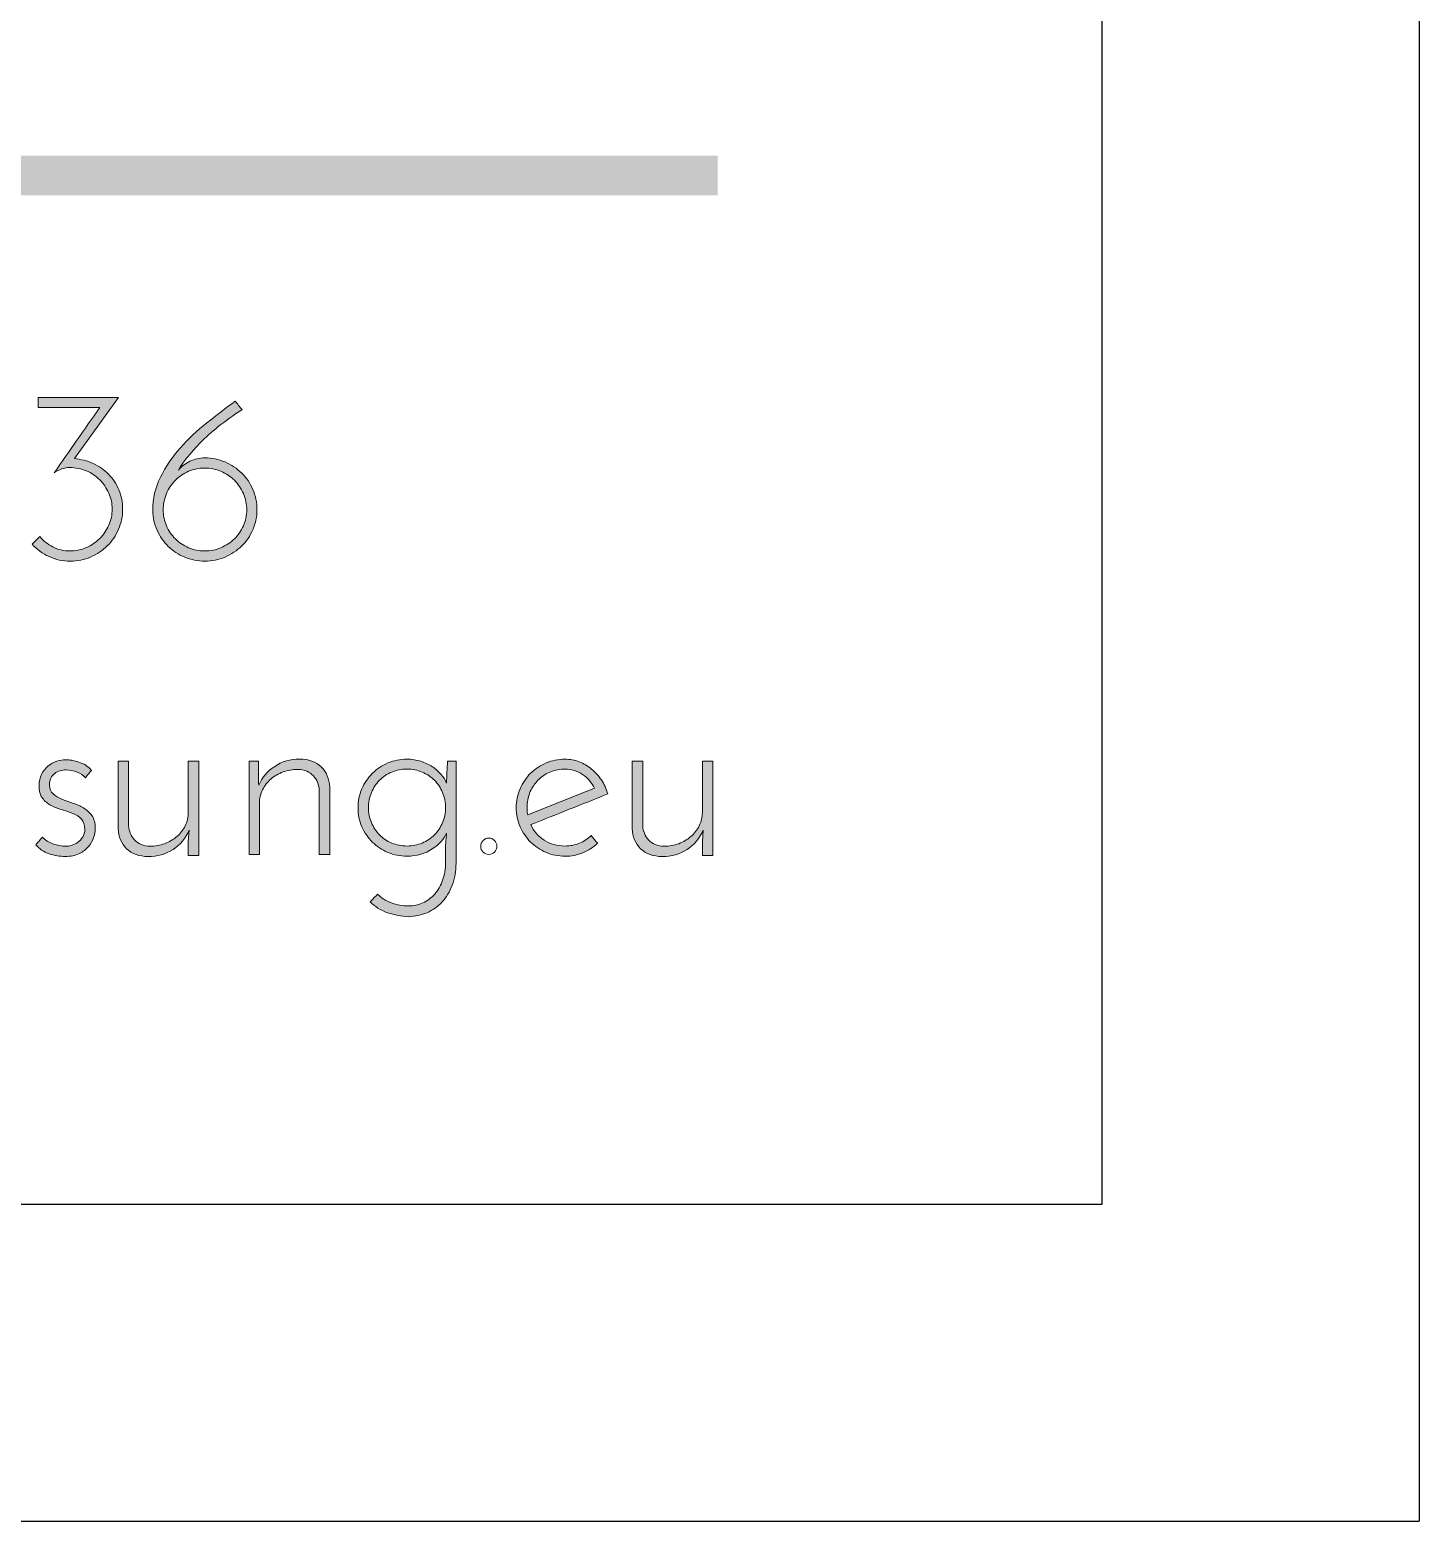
# Model space of a CAD drawing. Header units: centimetres. Extents: x -147 to 196535, y -264 to 83836.
# Drawn here: x 194343 to 196535, y -264 to 2089 of the extents above; entities that cross this region are included whole.
import ezdxf

# ---------------------------------------------------------------- set-up
doc = ezdxf.new("R2010")
doc.units = ezdxf.units.CM
doc.header["$LTSCALE"] = 20
doc.layers.add('VBW.LAYOUT', color=3, linetype='Continuous')

# ---------------------------------------------------------------- blocks, each defined once
blk = doc.blocks.new('logo')
at = {"true_color": 0xb3c3ce}
h = blk.add_hatch(color=9, dxfattribs=at)
h.dxf.hatch_style = 2
h.paths.add_polyline_path([(-606.8, 1591.7), (-5179.8, 1591.7), (-5179.8, 1654.4), (-606.8, 1654.4)])
at = {"true_color": 0x1c1c1b}
h = blk.add_hatch(color=250, dxfattribs=at)
h.dxf.hatch_style = 2
edge = h.paths.add_edge_path()
edge.add_spline(control_points=[(-1653.9, 1154), (-1641.9, 1171.3), (-1629.9, 1188.4), (-1618, 1205.4), (-1606.1, 1222.5), (-1594.1, 1239.6), (-1582, 1256.9), (-1582, 1256.9), (-1679.4, 1256.9), (-1679.4, 1256.9), (-1679.4, 1256.9), (-1679.4, 1273), (-1679.4, 1273), (-1679.4, 1273), (-1552.6, 1273), (-1552.6, 1273), (-1552.6, 1273), (-1622.1, 1176.4), (-1622.1, 1176.4), (-1611.6, 1175.6), (-1601.8, 1173.1), (-1592.5, 1168.7), (-1583.2, 1164.4), (-1575.1, 1158.7), (-1568.1, 1151.7), (-1561.2, 1144.6), (-1555.7, 1136.4), (-1551.8, 1127.1), (-1547.9, 1117.8), (-1545.9, 1107.7), (-1545.9, 1096.7), (-1545.9, 1085.4), (-1548.1, 1074.8), (-1552.4, 1064.9), (-1556.7, 1054.9), (-1562.6, 1046.2), (-1570.1, 1038.8), (-1577.5, 1031.3), (-1586.3, 1025.4), (-1596.4, 1021.1), (-1606.5, 1016.8), (-1617.1, 1014.6), (-1628.4, 1014.6), (-1640.4, 1014.6), (-1651.6, 1017.1), (-1662, 1021.9), (-1672.3, 1026.7), (-1681.2, 1033.2), (-1688.8, 1041.3), (-1688.8, 1041.3), (-1676.7, 1053.5), (-1676.7, 1053.5), (-1670.9, 1046.7), (-1664, 1041.2), (-1655.9, 1037), (-1647.8, 1032.8), (-1638.9, 1030.7), (-1629.2, 1030.7), (-1620, 1030.7), (-1611.4, 1032.5), (-1603.3, 1036), (-1595.1, 1039.6), (-1588.1, 1044.3), (-1582, 1050.4), (-1576, 1056.4), (-1571.3, 1063.4), (-1567.7, 1071.4), (-1564.2, 1079.4), (-1562.4, 1087.8), (-1562.4, 1096.7), (-1562.4, 1105.6), (-1564.2, 1114), (-1567.7, 1122), (-1571.3, 1130), (-1576, 1137), (-1582, 1143), (-1588.1, 1149), (-1595.1, 1153.8), (-1603.3, 1157.2), (-1611.4, 1160.6), (-1620, 1162.3), (-1629.2, 1162.3), (-1633.6, 1162.3), (-1637.9, 1161.5), (-1642.1, 1160.1), (-1646.3, 1158.7), (-1650.2, 1156.6), (-1653.9, 1154)], knot_values=[0, 0, 0, 0, 1, 1, 1, 2, 2, 2, 3, 3, 3, 4, 4, 4, 5, 5, 5, 6, 6, 6, 7, 7, 7, 8, 8, 8, 9, 9, 9, 10, 10, 10, 11, 11, 11, 12, 12, 12, 13, 13, 13, 14, 14, 14, 15, 15, 15, 16, 16, 16, 17, 17, 17, 18, 18, 18, 19, 19, 19, 20, 20, 20, 21, 21, 21, 22, 22, 22, 23, 23, 23, 24, 24, 24, 25, 25, 25, 26, 26, 26, 27, 27, 27, 28, 28, 28, 29, 29, 29, 29], degree=3, periodic=0)
h = blk.add_hatch(color=250, dxfattribs=at)
h.dxf.hatch_style = 2
edge = h.paths.add_edge_path()
edge.add_spline(control_points=[(-1498.4, 1094.3), (-1498.4, 1113.2), (-1494.4, 1130.8), (-1486.2, 1147.1), (-1478.1, 1163.5), (-1467.8, 1178.8), (-1455.2, 1193.1), (-1442.6, 1207.4), (-1428.7, 1220.6), (-1413.2, 1232.7), (-1397.8, 1244.9), (-1382.7, 1256.4), (-1368.1, 1267.1), (-1366.5, 1265), (-1364.8, 1262.8), (-1362.9, 1260.4), (-1361.1, 1258.1), (-1359.3, 1255.8), (-1357.5, 1253.7), (-1385.5, 1235.4), (-1407.4, 1217.9), (-1423.4, 1201.3), (-1439.4, 1184.7), (-1450.9, 1170.4), (-1458, 1158.3), (-1453, 1164.1), (-1446.9, 1168.7), (-1439.7, 1172.3), (-1432.5, 1175.8), (-1424.7, 1177.6), (-1416.3, 1177.6), (-1405.1, 1177.6), (-1394.4, 1175.4), (-1384.3, 1171.1), (-1374.3, 1166.8), (-1365.5, 1160.9), (-1358, 1153.6), (-1350.6, 1146.3), (-1344.7, 1137.7), (-1340.4, 1127.7), (-1336.1, 1117.8), (-1333.9, 1107.2), (-1333.9, 1095.9), (-1333.9, 1084.7), (-1336.1, 1074.1), (-1340.4, 1064.3), (-1344.7, 1054.5), (-1350.6, 1045.9), (-1358, 1038.6), (-1365.5, 1031.2), (-1374.3, 1025.4), (-1384.3, 1021.1), (-1394.4, 1016.8), (-1405.1, 1014.6), (-1416.3, 1014.6), (-1427.3, 1014.6), (-1437.8, 1016.7), (-1447.8, 1020.9), (-1457.7, 1025.1), (-1466.4, 1030.8), (-1473.9, 1038), (-1481.3, 1045.2), (-1487.2, 1053.6), (-1491.5, 1063.3), (-1495.9, 1073), (-1498.1, 1083.4), (-1498.4, 1094.3)], knot_values=[0, 0, 0, 0, 1, 1, 1, 2, 2, 2, 3, 3, 3, 4, 4, 4, 5, 5, 5, 6, 6, 6, 7, 7, 7, 8, 8, 8, 9, 9, 9, 10, 10, 10, 11, 11, 11, 12, 12, 12, 13, 13, 13, 14, 14, 14, 15, 15, 15, 16, 16, 16, 17, 17, 17, 18, 18, 18, 19, 19, 19, 20, 20, 20, 21, 21, 21, 22, 22, 22, 22], degree=3, periodic=0)
edge = h.paths.add_edge_path()
edge.add_spline(control_points=[(-1481.9, 1095.9), (-1481.9, 1086.7), (-1480.2, 1078.2), (-1476.8, 1070.4), (-1473.4, 1062.5), (-1468.7, 1055.7), (-1462.7, 1049.8), (-1456.7, 1043.9), (-1449.7, 1039.2), (-1441.9, 1035.8), (-1434, 1032.4), (-1425.5, 1030.7), (-1416.3, 1030.7), (-1407.4, 1030.7), (-1398.9, 1032.4), (-1390.8, 1035.8), (-1382.7, 1039.2), (-1375.7, 1043.9), (-1369.6, 1049.8), (-1363.6, 1055.7), (-1358.8, 1062.5), (-1355.3, 1070.4), (-1351.8, 1078.2), (-1350, 1086.7), (-1350, 1095.9), (-1350, 1104.8), (-1351.8, 1113.3), (-1355.3, 1121.2), (-1358.8, 1129.2), (-1363.6, 1136.2), (-1369.6, 1142.2), (-1375.7, 1148.3), (-1382.7, 1153), (-1390.8, 1156.4), (-1398.9, 1159.8), (-1407.4, 1161.5), (-1416.3, 1161.5), (-1425.5, 1161.5), (-1434, 1159.8), (-1441.9, 1156.4), (-1449.7, 1153), (-1456.7, 1148.3), (-1462.7, 1142.2), (-1468.7, 1136.2), (-1473.4, 1129.2), (-1476.8, 1121.2), (-1480.2, 1113.3), (-1481.9, 1104.8), (-1481.9, 1095.9)], knot_values=[0, 0, 0, 0, 1, 1, 1, 2, 2, 2, 3, 3, 3, 4, 4, 4, 5, 5, 5, 6, 6, 6, 7, 7, 7, 8, 8, 8, 9, 9, 9, 10, 10, 10, 11, 11, 11, 12, 12, 12, 13, 13, 13, 14, 14, 14, 15, 15, 15, 16, 16, 16, 16], degree=3, periodic=0)
h = blk.add_hatch(color=250, dxfattribs=at)
h.dxf.hatch_style = 2
edge = h.paths.add_edge_path()
edge.add_spline(control_points=[(-1595, 684.6), (-1596.6, 682.5), (-1598.2, 680.5), (-1599.9, 678.7), (-1601.6, 676.8), (-1603.1, 674.9), (-1604.4, 672.8), (-1607.6, 676.4), (-1612, 679.5), (-1617.8, 681.8), (-1623.5, 684.2), (-1629.3, 685.3), (-1635, 685.3), (-1638.2, 685.3), (-1641.3, 684.9), (-1644.5, 684), (-1647.6, 683.1), (-1650.5, 681.6), (-1653.1, 679.7), (-1655.7, 677.7), (-1657.8, 675.2), (-1659.2, 672.2), (-1660.6, 669.2), (-1661.4, 665.5), (-1661.4, 661), (-1661.1, 655.3), (-1659.1, 650.7), (-1655.5, 647.5), (-1651.8, 644.2), (-1647.4, 641.4), (-1642.1, 639.2), (-1636.9, 637), (-1631.1, 634.9), (-1624.8, 633), (-1618.6, 631), (-1612.8, 628.4), (-1607.6, 625.3), (-1602.3, 622.1), (-1597.9, 618.1), (-1594.4, 613.1), (-1590.9, 608.1), (-1589.1, 601.4), (-1589.1, 593.1), (-1589.1, 588.6), (-1589.9, 583.9), (-1591.7, 578.8), (-1593.4, 573.6), (-1596, 568.9), (-1599.7, 564.4), (-1603.4, 560), (-1608.2, 556.2), (-1614.2, 553.2), (-1620.3, 550.2), (-1627.7, 548.7), (-1636.6, 548.7), (-1644.7, 548.7), (-1653.2, 550.2), (-1661.9, 553), (-1670.7, 555.9), (-1677.7, 560.6), (-1682.9, 567.2), (-1681.1, 569.3), (-1679.4, 571.2), (-1677.8, 573.1), (-1676.3, 574.9), (-1674.5, 576.9), (-1672.4, 579), (-1668.1, 574.5), (-1662.7, 571), (-1655.8, 568.6), (-1649, 566.1), (-1642.2, 564.8), (-1635.4, 564.8), (-1633.1, 564.8), (-1630.2, 565.3), (-1626.8, 566.2), (-1623.4, 567.1), (-1620.1, 568.7), (-1617, 570.9), (-1613.8, 573.1), (-1611.2, 575.9), (-1608.9, 579.3), (-1606.7, 582.7), (-1605.6, 586.9), (-1605.6, 591.9), (-1605.6, 598.7), (-1607.3, 603.9), (-1610.7, 607.6), (-1614.1, 611.3), (-1618.5, 614.2), (-1623.8, 616.4), (-1629.2, 618.7), (-1635, 620.6), (-1641.3, 622.3), (-1647.6, 624), (-1653.4, 626.3), (-1658.8, 629.2), (-1664.2, 632.1), (-1668.7, 635.9), (-1672.4, 640.6), (-1676, 645.3), (-1677.8, 652), (-1677.8, 660.6), (-1677.8, 667.4), (-1676.5, 673.4), (-1673.9, 678.5), (-1671.3, 683.6), (-1667.9, 687.8), (-1663.7, 691.3), (-1659.5, 694.6), (-1654.9, 697.2), (-1650, 698.9), (-1645, 700.6), (-1640.1, 701.4), (-1635.4, 701.4), (-1629.9, 701.4), (-1623.2, 700.2), (-1615.2, 697.7), (-1607.2, 695.2), (-1600.5, 690.9), (-1595, 684.6)], knot_values=[0, 0, 0, 0, 1, 1, 1, 2, 2, 2, 3, 3, 3, 4, 4, 4, 5, 5, 5, 6, 6, 6, 7, 7, 7, 8, 8, 8, 9, 9, 9, 10, 10, 10, 11, 11, 11, 12, 12, 12, 13, 13, 13, 14, 14, 14, 15, 15, 15, 16, 16, 16, 17, 17, 17, 18, 18, 18, 19, 19, 19, 20, 20, 20, 21, 21, 21, 22, 22, 22, 23, 23, 23, 24, 24, 24, 25, 25, 25, 26, 26, 26, 27, 27, 27, 28, 28, 28, 29, 29, 29, 30, 30, 30, 31, 31, 31, 32, 32, 32, 33, 33, 33, 34, 34, 34, 35, 35, 35, 36, 36, 36, 37, 37, 37, 38, 38, 38, 39, 39, 39, 40, 40, 40, 40], degree=3, periodic=0)
h = blk.add_hatch(color=250, dxfattribs=at)
h.dxf.hatch_style = 2
edge = h.paths.add_edge_path()
edge.add_spline(control_points=[(-1425.7, 550.3), (-1425.7, 550.3), (-1442.3, 550.3), (-1442.3, 550.3), (-1442.3, 550.3), (-1442.3, 572.3), (-1442.3, 572.3), (-1442.3, 572.3), (-1441.1, 590), (-1441.1, 590), (-1446.3, 577.4), (-1454.8, 567.4), (-1466.4, 559.9), (-1478, 552.4), (-1491.1, 548.7), (-1505.5, 548.7), (-1519.9, 548.7), (-1531.2, 552.8), (-1539.6, 560.9), (-1548, 569), (-1552.5, 579.6), (-1553, 592.7), (-1553, 592.7), (-1553, 699.1), (-1553, 699.1), (-1553, 699.1), (-1536.5, 699.1), (-1536.5, 699.1), (-1536.5, 699.1), (-1536.5, 597), (-1536.5, 597), (-1535.9, 588.6), (-1532.9, 581.3), (-1527.3, 575), (-1521.6, 568.7), (-1513.3, 565.3), (-1502.3, 564.8), (-1494.5, 564.8), (-1486.9, 566.2), (-1479.6, 568.9), (-1472.2, 571.7), (-1465.8, 575.4), (-1460.3, 580.1), (-1454.8, 584.8), (-1450.4, 590.5), (-1447.2, 597), (-1443.9, 603.5), (-1442.3, 610.8), (-1442.3, 618.6), (-1442.3, 618.6), (-1442.3, 699.1), (-1442.3, 699.1), (-1442.3, 699.1), (-1425.7, 699.1), (-1425.7, 699.1), (-1425.7, 699.1), (-1425.7, 550.3), (-1425.7, 550.3)], knot_values=[0, 0, 0, 0, 1, 1, 1, 2, 2, 2, 3, 3, 3, 4, 4, 4, 5, 5, 5, 6, 6, 6, 7, 7, 7, 8, 8, 8, 9, 9, 9, 10, 10, 10, 11, 11, 11, 12, 12, 12, 13, 13, 13, 14, 14, 14, 15, 15, 15, 16, 16, 16, 17, 17, 17, 18, 18, 18, 19, 19, 19, 19], degree=3, periodic=0)
h = blk.add_hatch(color=250, dxfattribs=at)
h.dxf.hatch_style = 2
edge = h.paths.add_edge_path()
edge.add_spline(control_points=[(-1346.4, 699.1), (-1346.4, 699.1), (-1331.5, 699.1), (-1331.5, 699.1), (-1331.5, 699.1), (-1331.5, 685.3), (-1331.5, 685.3), (-1331.5, 680.9), (-1331.5, 676.8), (-1331.5, 673.2), (-1331.5, 669.5), (-1331.4, 665.5), (-1331.1, 661), (-1325.9, 673.3), (-1317.5, 683.2), (-1306, 690.9), (-1294.5, 698.4), (-1281.4, 702.2), (-1266.7, 702.2), (-1252.4, 702.2), (-1241, 698.2), (-1232.6, 690.1), (-1224.2, 682), (-1219.8, 671.4), (-1219.2, 658.3), (-1219.2, 658.3), (-1219.2, 551.9), (-1219.2, 551.9), (-1219.2, 551.9), (-1235.7, 551.9), (-1235.7, 551.9), (-1235.7, 551.9), (-1235.7, 654), (-1235.7, 654), (-1236.3, 662.3), (-1239.3, 669.7), (-1244.9, 675.9), (-1250.6, 682.2), (-1258.9, 685.6), (-1269.9, 686.1), (-1277.7, 686.1), (-1285.3, 684.8), (-1292.6, 682), (-1300, 679.3), (-1306.4, 675.5), (-1311.9, 670.8), (-1317.4, 666.1), (-1321.8, 660.5), (-1325, 654), (-1328.3, 647.4), (-1330, 640.2), (-1330, 632.3), (-1330, 632.3), (-1330, 551.9), (-1330, 551.9), (-1330, 551.9), (-1346.4, 551.9), (-1346.4, 551.9), (-1346.4, 551.9), (-1346.4, 699.1), (-1346.4, 699.1)], knot_values=[0, 0, 0, 0, 1, 1, 1, 2, 2, 2, 3, 3, 3, 4, 4, 4, 5, 5, 5, 6, 6, 6, 7, 7, 7, 8, 8, 8, 9, 9, 9, 10, 10, 10, 11, 11, 11, 12, 12, 12, 13, 13, 13, 14, 14, 14, 15, 15, 15, 16, 16, 16, 17, 17, 17, 18, 18, 18, 19, 19, 19, 20, 20, 20, 20], degree=3, periodic=0)
h = blk.add_hatch(color=250, dxfattribs=at)
h.dxf.hatch_style = 2
edge = h.paths.add_edge_path()
edge.add_spline(control_points=[(-1033.1, 699.1), (-1033.1, 699.1), (-1019.8, 699.1), (-1019.8, 699.1), (-1019.8, 699.1), (-1019.8, 545.2), (-1019.8, 545.2), (-1019.8, 545.2), (-1019.8, 538.1), (-1019.8, 538.1), (-1019.8, 525.3), (-1021.8, 513.7), (-1025.7, 503.4), (-1029.6, 493), (-1035, 484.2), (-1041.8, 476.9), (-1048.6, 469.5), (-1056.5, 463.9), (-1065.5, 460), (-1074.6, 456.1), (-1084.3, 454), (-1094.8, 453.7), (-1105.8, 454), (-1116.8, 456.1), (-1128, 460), (-1139.1, 463.9), (-1148.2, 469.7), (-1155.2, 477.3), (-1153.2, 479.4), (-1151.2, 481.4), (-1149.4, 483.3), (-1147.5, 485.3), (-1145.6, 487.3), (-1143.5, 489.4), (-1137.7, 483.2), (-1130.4, 478.4), (-1121.5, 475.3), (-1112.6, 472.2), (-1103.8, 470.6), (-1095.2, 470.6), (-1087.1, 470.6), (-1079.4, 472.2), (-1072.2, 475.5), (-1065, 478.8), (-1058.8, 483.4), (-1053.5, 489.4), (-1048.3, 495.4), (-1044.1, 502.7), (-1041, 511.2), (-1037.8, 519.7), (-1036.3, 529.1), (-1036.3, 539.3), (-1036.3, 539.3), (-1036.3, 567.6), (-1036.3, 567.6), (-1036, 570.4), (-1035.8, 573.5), (-1035.5, 576.6), (-1035.2, 579.7), (-1035, 582.7), (-1034.7, 585.6), (-1038.6, 576.2), (-1046.2, 567.8), (-1057.3, 560.5), (-1068.4, 553.2), (-1081.7, 549.4), (-1097.2, 549.1), (-1107.9, 549.1), (-1117.9, 551.2), (-1127.4, 555.2), (-1136.8, 559.3), (-1145, 564.7), (-1151.9, 571.5), (-1158.8, 578.3), (-1164.4, 586.4), (-1168.4, 595.6), (-1172.5, 604.9), (-1174.5, 614.9), (-1174.5, 625.7), (-1174.5, 636.2), (-1172.5, 646), (-1168.4, 655.3), (-1164.4, 664.6), (-1158.8, 672.7), (-1151.9, 679.7), (-1145, 686.6), (-1136.8, 692.1), (-1127.4, 696.2), (-1117.9, 700.2), (-1107.9, 702.2), (-1097.2, 702.2), (-1089.6, 702.2), (-1082.3, 701.1), (-1075.5, 698.9), (-1068.7, 696.7), (-1062.6, 693.8), (-1057.1, 690.3), (-1051.6, 686.7), (-1047, 682.7), (-1043.2, 678.1), (-1039.4, 673.5), (-1036.5, 669), (-1034.7, 664.6), (-1034.7, 670.3), (-1034.5, 676.1), (-1034.1, 681.8), (-1033.7, 687.6), (-1033.4, 693.3), (-1033.1, 699.1)], knot_values=[0, 0, 0, 0, 1, 1, 1, 2, 2, 2, 3, 3, 3, 4, 4, 4, 5, 5, 5, 6, 6, 6, 7, 7, 7, 8, 8, 8, 9, 9, 9, 10, 10, 10, 11, 11, 11, 12, 12, 12, 13, 13, 13, 14, 14, 14, 15, 15, 15, 16, 16, 16, 17, 17, 17, 18, 18, 18, 19, 19, 19, 20, 20, 20, 21, 21, 21, 22, 22, 22, 23, 23, 23, 24, 24, 24, 25, 25, 25, 26, 26, 26, 27, 27, 27, 28, 28, 28, 29, 29, 29, 30, 30, 30, 31, 31, 31, 32, 32, 32, 33, 33, 33, 34, 34, 34, 35, 35, 35, 36, 36, 36, 36], degree=3, periodic=0)
edge = h.paths.add_edge_path()
edge.add_spline(control_points=[(-1158, 625.7), (-1158, 617.3), (-1156.4, 609.4), (-1153.3, 602.1), (-1150.2, 594.8), (-1145.9, 588.4), (-1140.5, 582.9), (-1135.2, 577.4), (-1128.8, 573.1), (-1121.3, 569.9), (-1113.8, 566.8), (-1105.8, 565.2), (-1097.2, 565.2), (-1088.5, 565.2), (-1080.5, 566.8), (-1073.2, 569.9), (-1065.9, 573.1), (-1059.5, 577.4), (-1053.9, 582.9), (-1048.5, 588.4), (-1044.1, 594.8), (-1041, 602.1), (-1037.8, 609.4), (-1036.3, 617.3), (-1036.3, 625.7), (-1036.3, 634.1), (-1037.8, 642), (-1041, 649.4), (-1044.1, 656.9), (-1048.5, 663.4), (-1053.9, 668.9), (-1059.5, 674.3), (-1065.9, 678.7), (-1073.2, 681.8), (-1080.5, 685), (-1088.5, 686.5), (-1097.2, 686.5), (-1105.8, 686.5), (-1113.8, 685), (-1121.3, 681.8), (-1128.8, 678.7), (-1135.2, 674.3), (-1140.5, 668.9), (-1145.9, 663.4), (-1150.2, 656.9), (-1153.3, 649.4), (-1156.4, 642), (-1158, 634.1), (-1158, 625.7)], knot_values=[0, 0, 0, 0, 1, 1, 1, 2, 2, 2, 3, 3, 3, 4, 4, 4, 5, 5, 5, 6, 6, 6, 7, 7, 7, 8, 8, 8, 9, 9, 9, 10, 10, 10, 11, 11, 11, 12, 12, 12, 13, 13, 13, 14, 14, 14, 15, 15, 15, 16, 16, 16, 16], degree=3, periodic=0)
h = blk.add_hatch(color=250, dxfattribs=at)
h.dxf.hatch_style = 2
edge = h.paths.add_edge_path()
edge.add_spline(control_points=[(-780.3, 647.3), (-800.7, 639.1), (-821, 631.1), (-841.1, 623.1), (-861.3, 615.1), (-881.6, 607.1), (-902, 599), (-897.6, 589), (-890.5, 580.9), (-880.8, 574.6), (-871.1, 568.3), (-860.1, 565.2), (-847.8, 565.2), (-839.7, 565.2), (-832.1, 566.6), (-825.1, 569.5), (-818, 572.4), (-811.8, 576.5), (-806.6, 581.7), (-804.8, 579.6), (-803.1, 577.6), (-801.5, 575.6), (-799.9, 573.6), (-798.2, 571.6), (-796.4, 569.5), (-803.2, 563.3), (-810.9, 558.3), (-819.5, 554.6), (-828.2, 550.9), (-837.6, 549.1), (-847.8, 549.1), (-858.5, 549.1), (-868.6, 551.2), (-877.8, 555.2), (-887.1, 559.3), (-895.2, 564.7), (-902.2, 571.5), (-909.1, 578.3), (-914.6, 586.4), (-918.7, 595.6), (-922.7, 604.9), (-924.8, 614.9), (-924.8, 625.7), (-924.8, 636.2), (-922.7, 646.1), (-918.7, 655.5), (-914.6, 665), (-909.1, 673), (-902.2, 679.9), (-895.2, 686.7), (-887.1, 692.1), (-877.8, 696.2), (-868.6, 700.2), (-858.5, 702.2), (-847.8, 702.2), (-840, 702.2), (-832.5, 700.9), (-825.4, 698.1), (-818.4, 695.4), (-811.9, 691.6), (-806, 686.7), (-800.1, 681.9), (-794.9, 676.1), (-790.5, 669.5), (-786, 662.8), (-782.6, 655.4), (-780.3, 647.3)], knot_values=[0, 0, 0, 0, 1, 1, 1, 2, 2, 2, 3, 3, 3, 4, 4, 4, 5, 5, 5, 6, 6, 6, 7, 7, 7, 8, 8, 8, 9, 9, 9, 10, 10, 10, 11, 11, 11, 12, 12, 12, 13, 13, 13, 14, 14, 14, 15, 15, 15, 16, 16, 16, 17, 17, 17, 18, 18, 18, 19, 19, 19, 20, 20, 20, 21, 21, 21, 22, 22, 22, 22], degree=3, periodic=0)
edge = h.paths.add_edge_path()
edge.add_spline(control_points=[(-847.8, 686.5), (-855.7, 686.5), (-863.1, 685.2), (-870.2, 682.4), (-877.3, 679.7), (-883.4, 675.8), (-888.7, 670.8), (-893.9, 665.8), (-898.1, 660.1), (-901.4, 653.6), (-904.7, 647), (-906.7, 639.9), (-907.5, 632.3), (-907.8, 629.2), (-907.8, 626.1), (-907.7, 623.1), (-907.6, 620.1), (-907.2, 617.2), (-906.7, 614.3), (-889.2, 621.3), (-871.6, 628.4), (-854.1, 635.3), (-836.6, 642.2), (-818.9, 649.2), (-801.1, 656.3), (-805.5, 665.2), (-812, 672.5), (-820.3, 678.1), (-828.7, 683.7), (-837.9, 686.5), (-847.8, 686.5)], knot_values=[0, 0, 0, 0, 1, 1, 1, 2, 2, 2, 3, 3, 3, 4, 4, 4, 5, 5, 5, 6, 6, 6, 7, 7, 7, 8, 8, 8, 9, 9, 9, 10, 10, 10, 10], degree=3, periodic=0)
h = blk.add_hatch(color=250, dxfattribs=at)
h.dxf.hatch_style = 2
edge = h.paths.add_edge_path()
edge.add_spline(control_points=[(-614.6, 550.3), (-614.6, 550.3), (-631.1, 550.3), (-631.1, 550.3), (-631.1, 550.3), (-631.1, 572.3), (-631.1, 572.3), (-631.1, 572.3), (-629.9, 590), (-629.9, 590), (-635.1, 577.4), (-643.6, 567.4), (-655.3, 559.9), (-666.9, 552.4), (-679.9, 548.7), (-694.3, 548.7), (-708.7, 548.7), (-720.1, 552.8), (-728.5, 560.9), (-736.8, 569), (-741.3, 579.6), (-741.8, 592.7), (-741.8, 592.7), (-741.8, 699.1), (-741.8, 699.1), (-741.8, 699.1), (-725.3, 699.1), (-725.3, 699.1), (-725.3, 699.1), (-725.3, 597), (-725.3, 597), (-724.8, 588.6), (-721.7, 581.3), (-716.1, 575), (-710.5, 568.7), (-702.2, 565.3), (-691.2, 564.8), (-683.3, 564.8), (-675.7, 566.2), (-668.4, 568.9), (-661.1, 571.7), (-654.7, 575.4), (-649.2, 580.1), (-643.7, 584.8), (-639.3, 590.5), (-636, 597), (-632.7, 603.5), (-631.1, 610.8), (-631.1, 618.6), (-631.1, 618.6), (-631.1, 699.1), (-631.1, 699.1), (-631.1, 699.1), (-614.6, 699.1), (-614.6, 699.1), (-614.6, 699.1), (-614.6, 550.3), (-614.6, 550.3)], knot_values=[0, 0, 0, 0, 1, 1, 1, 2, 2, 2, 3, 3, 3, 4, 4, 4, 5, 5, 5, 6, 6, 6, 7, 7, 7, 8, 8, 8, 9, 9, 9, 10, 10, 10, 11, 11, 11, 12, 12, 12, 13, 13, 13, 14, 14, 14, 15, 15, 15, 16, 16, 16, 17, 17, 17, 18, 18, 18, 19, 19, 19, 19], degree=3, periodic=0)
at = {"lineweight": 0}
for points, knots in [([(-1653.9, 1154), (-1641.9, 1171.3), (-1629.9, 1188.4), (-1618, 1205.4), (-1606.1, 1222.5), (-1594.1, 1239.6), (-1582, 1256.9), (-1582, 1256.9), (-1679.4, 1256.9), (-1679.4, 1256.9), (-1679.4, 1256.9), (-1679.4, 1273), (-1679.4, 1273), (-1679.4, 1273), (-1552.6, 1273), (-1552.6, 1273), (-1552.6, 1273), (-1622.1, 1176.4), (-1622.1, 1176.4), (-1611.6, 1175.6), (-1601.8, 1173.1), (-1592.5, 1168.7), (-1583.2, 1164.4), (-1575.1, 1158.7), (-1568.1, 1151.7), (-1561.2, 1144.6), (-1555.7, 1136.4), (-1551.8, 1127.1), (-1547.9, 1117.8), (-1545.9, 1107.7), (-1545.9, 1096.7), (-1545.9, 1085.4), (-1548.1, 1074.8), (-1552.4, 1064.9), (-1556.7, 1054.9), (-1562.6, 1046.2), (-1570.1, 1038.8), (-1577.5, 1031.3), (-1586.3, 1025.4), (-1596.4, 1021.1), (-1606.5, 1016.8), (-1617.1, 1014.6), (-1628.4, 1014.6), (-1640.4, 1014.6), (-1651.6, 1017.1), (-1662, 1021.9), (-1672.3, 1026.7), (-1681.2, 1033.2), (-1688.8, 1041.3), (-1688.8, 1041.3), (-1676.7, 1053.5), (-1676.7, 1053.5), (-1670.9, 1046.7), (-1664, 1041.2), (-1655.9, 1037), (-1647.8, 1032.8), (-1638.9, 1030.7), (-1629.2, 1030.7), (-1620, 1030.7), (-1611.4, 1032.5), (-1603.3, 1036), (-1595.1, 1039.6), (-1588.1, 1044.3), (-1582, 1050.4), (-1576, 1056.4), (-1571.3, 1063.4), (-1567.7, 1071.4), (-1564.2, 1079.4), (-1562.4, 1087.8), (-1562.4, 1096.7), (-1562.4, 1105.6), (-1564.2, 1114), (-1567.7, 1122), (-1571.3, 1130), (-1576, 1137), (-1582, 1143), (-1588.1, 1149), (-1595.1, 1153.8), (-1603.3, 1157.2), (-1611.4, 1160.6), (-1620, 1162.3), (-1629.2, 1162.3), (-1633.6, 1162.3), (-1637.9, 1161.5), (-1642.1, 1160.1), (-1646.3, 1158.7), (-1650.2, 1156.6), (-1653.9, 1154)], [0, 0, 0, 0, 1, 1, 1, 2, 2, 2, 3, 3, 3, 4, 4, 4, 5, 5, 5, 6, 6, 6, 7, 7, 7, 8, 8, 8, 9, 9, 9, 10, 10, 10, 11, 11, 11, 12, 12, 12, 13, 13, 13, 14, 14, 14, 15, 15, 15, 16, 16, 16, 17, 17, 17, 18, 18, 18, 19, 19, 19, 20, 20, 20, 21, 21, 21, 22, 22, 22, 23, 23, 23, 24, 24, 24, 25, 25, 25, 26, 26, 26, 27, 27, 27, 28, 28, 28, 29, 29, 29, 29]), ([(-1498.4, 1094.3), (-1498.4, 1113.2), (-1494.4, 1130.8), (-1486.2, 1147.1), (-1478.1, 1163.5), (-1467.8, 1178.8), (-1455.2, 1193.1), (-1442.6, 1207.4), (-1428.7, 1220.6), (-1413.2, 1232.7), (-1397.8, 1244.9), (-1382.7, 1256.4), (-1368.1, 1267.1), (-1366.5, 1265), (-1364.8, 1262.8), (-1362.9, 1260.4), (-1361.1, 1258.1), (-1359.3, 1255.8), (-1357.5, 1253.7), (-1385.5, 1235.4), (-1407.4, 1217.9), (-1423.4, 1201.3), (-1439.4, 1184.7), (-1450.9, 1170.4), (-1458, 1158.3), (-1453, 1164.1), (-1446.9, 1168.7), (-1439.7, 1172.3), (-1432.5, 1175.8), (-1424.7, 1177.6), (-1416.3, 1177.6), (-1405.1, 1177.6), (-1394.4, 1175.4), (-1384.3, 1171.1), (-1374.3, 1166.8), (-1365.5, 1160.9), (-1358, 1153.6), (-1350.6, 1146.3), (-1344.7, 1137.7), (-1340.4, 1127.7), (-1336.1, 1117.8), (-1333.9, 1107.2), (-1333.9, 1095.9), (-1333.9, 1084.7), (-1336.1, 1074.1), (-1340.4, 1064.3), (-1344.7, 1054.5), (-1350.6, 1045.9), (-1358, 1038.6), (-1365.5, 1031.2), (-1374.3, 1025.4), (-1384.3, 1021.1), (-1394.4, 1016.8), (-1405.1, 1014.6), (-1416.3, 1014.6), (-1427.3, 1014.6), (-1437.8, 1016.7), (-1447.8, 1020.9), (-1457.7, 1025.1), (-1466.4, 1030.8), (-1473.9, 1038), (-1481.3, 1045.2), (-1487.2, 1053.6), (-1491.5, 1063.3), (-1495.9, 1073), (-1498.1, 1083.4), (-1498.4, 1094.3)], [0, 0, 0, 0, 1, 1, 1, 2, 2, 2, 3, 3, 3, 4, 4, 4, 5, 5, 5, 6, 6, 6, 7, 7, 7, 8, 8, 8, 9, 9, 9, 10, 10, 10, 11, 11, 11, 12, 12, 12, 13, 13, 13, 14, 14, 14, 15, 15, 15, 16, 16, 16, 17, 17, 17, 18, 18, 18, 19, 19, 19, 20, 20, 20, 21, 21, 21, 22, 22, 22, 22]), ([(-1481.9, 1095.9), (-1481.9, 1086.7), (-1480.2, 1078.2), (-1476.8, 1070.4), (-1473.4, 1062.5), (-1468.7, 1055.7), (-1462.7, 1049.8), (-1456.7, 1043.9), (-1449.7, 1039.2), (-1441.9, 1035.8), (-1434, 1032.4), (-1425.5, 1030.7), (-1416.3, 1030.7), (-1407.4, 1030.7), (-1398.9, 1032.4), (-1390.8, 1035.8), (-1382.7, 1039.2), (-1375.7, 1043.9), (-1369.6, 1049.8), (-1363.6, 1055.7), (-1358.8, 1062.5), (-1355.3, 1070.4), (-1351.8, 1078.2), (-1350, 1086.7), (-1350, 1095.9), (-1350, 1104.8), (-1351.8, 1113.3), (-1355.3, 1121.2), (-1358.8, 1129.2), (-1363.6, 1136.2), (-1369.6, 1142.2), (-1375.7, 1148.3), (-1382.7, 1153), (-1390.8, 1156.4), (-1398.9, 1159.8), (-1407.4, 1161.5), (-1416.3, 1161.5), (-1425.5, 1161.5), (-1434, 1159.8), (-1441.9, 1156.4), (-1449.7, 1153), (-1456.7, 1148.3), (-1462.7, 1142.2), (-1468.7, 1136.2), (-1473.4, 1129.2), (-1476.8, 1121.2), (-1480.2, 1113.3), (-1481.9, 1104.8), (-1481.9, 1095.9)], [0, 0, 0, 0, 1, 1, 1, 2, 2, 2, 3, 3, 3, 4, 4, 4, 5, 5, 5, 6, 6, 6, 7, 7, 7, 8, 8, 8, 9, 9, 9, 10, 10, 10, 11, 11, 11, 12, 12, 12, 13, 13, 13, 14, 14, 14, 15, 15, 15, 16, 16, 16, 16]), ([(-1595, 684.6), (-1596.6, 682.5), (-1598.2, 680.5), (-1599.9, 678.7), (-1601.6, 676.8), (-1603.1, 674.9), (-1604.4, 672.8), (-1607.6, 676.4), (-1612, 679.5), (-1617.8, 681.8), (-1623.5, 684.2), (-1629.3, 685.3), (-1635, 685.3), (-1638.2, 685.3), (-1641.3, 684.9), (-1644.5, 684), (-1647.6, 683.1), (-1650.5, 681.6), (-1653.1, 679.7), (-1655.7, 677.7), (-1657.8, 675.2), (-1659.2, 672.2), (-1660.6, 669.2), (-1661.4, 665.5), (-1661.4, 661), (-1661.1, 655.3), (-1659.1, 650.7), (-1655.5, 647.5), (-1651.8, 644.2), (-1647.4, 641.4), (-1642.1, 639.2), (-1636.9, 637), (-1631.1, 634.9), (-1624.8, 633), (-1618.6, 631), (-1612.8, 628.4), (-1607.6, 625.3), (-1602.3, 622.1), (-1597.9, 618.1), (-1594.4, 613.1), (-1590.9, 608.1), (-1589.1, 601.4), (-1589.1, 593.1), (-1589.1, 588.6), (-1589.9, 583.9), (-1591.7, 578.8), (-1593.4, 573.6), (-1596, 568.9), (-1599.7, 564.4), (-1603.4, 560), (-1608.2, 556.2), (-1614.2, 553.2), (-1620.3, 550.2), (-1627.7, 548.7), (-1636.6, 548.7), (-1644.7, 548.7), (-1653.2, 550.2), (-1661.9, 553), (-1670.7, 555.9), (-1677.7, 560.6), (-1682.9, 567.2), (-1681.1, 569.3), (-1679.4, 571.2), (-1677.8, 573.1), (-1676.3, 574.9), (-1674.5, 576.9), (-1672.4, 579), (-1668.1, 574.5), (-1662.7, 571), (-1655.8, 568.6), (-1649, 566.1), (-1642.2, 564.8), (-1635.4, 564.8), (-1633.1, 564.8), (-1630.2, 565.3), (-1626.8, 566.2), (-1623.4, 567.1), (-1620.1, 568.7), (-1617, 570.9), (-1613.8, 573.1), (-1611.2, 575.9), (-1608.9, 579.3), (-1606.7, 582.7), (-1605.6, 586.9), (-1605.6, 591.9), (-1605.6, 598.7), (-1607.3, 603.9), (-1610.7, 607.6), (-1614.1, 611.3), (-1618.5, 614.2), (-1623.8, 616.4), (-1629.2, 618.7), (-1635, 620.6), (-1641.3, 622.3), (-1647.6, 624), (-1653.4, 626.3), (-1658.8, 629.2), (-1664.2, 632.1), (-1668.7, 635.9), (-1672.4, 640.6), (-1676, 645.3), (-1677.8, 652), (-1677.8, 660.6), (-1677.8, 667.4), (-1676.5, 673.4), (-1673.9, 678.5), (-1671.3, 683.6), (-1667.9, 687.8), (-1663.7, 691.3), (-1659.5, 694.6), (-1654.9, 697.2), (-1650, 698.9), (-1645, 700.6), (-1640.1, 701.4), (-1635.4, 701.4), (-1629.9, 701.4), (-1623.2, 700.2), (-1615.2, 697.7), (-1607.2, 695.2), (-1600.5, 690.9), (-1595, 684.6)], [0, 0, 0, 0, 1, 1, 1, 2, 2, 2, 3, 3, 3, 4, 4, 4, 5, 5, 5, 6, 6, 6, 7, 7, 7, 8, 8, 8, 9, 9, 9, 10, 10, 10, 11, 11, 11, 12, 12, 12, 13, 13, 13, 14, 14, 14, 15, 15, 15, 16, 16, 16, 17, 17, 17, 18, 18, 18, 19, 19, 19, 20, 20, 20, 21, 21, 21, 22, 22, 22, 23, 23, 23, 24, 24, 24, 25, 25, 25, 26, 26, 26, 27, 27, 27, 28, 28, 28, 29, 29, 29, 30, 30, 30, 31, 31, 31, 32, 32, 32, 33, 33, 33, 34, 34, 34, 35, 35, 35, 36, 36, 36, 37, 37, 37, 38, 38, 38, 39, 39, 39, 40, 40, 40, 40]), ([(-1425.7, 550.3), (-1425.7, 550.3), (-1442.3, 550.3), (-1442.3, 550.3), (-1442.3, 550.3), (-1442.3, 572.3), (-1442.3, 572.3), (-1442.3, 572.3), (-1441.1, 590), (-1441.1, 590), (-1446.3, 577.4), (-1454.8, 567.4), (-1466.4, 559.9), (-1478, 552.4), (-1491.1, 548.7), (-1505.5, 548.7), (-1519.9, 548.7), (-1531.2, 552.8), (-1539.6, 560.9), (-1548, 569), (-1552.5, 579.6), (-1553, 592.7), (-1553, 592.7), (-1553, 699.1), (-1553, 699.1), (-1553, 699.1), (-1536.5, 699.1), (-1536.5, 699.1), (-1536.5, 699.1), (-1536.5, 597), (-1536.5, 597), (-1535.9, 588.6), (-1532.9, 581.3), (-1527.3, 575), (-1521.6, 568.7), (-1513.3, 565.3), (-1502.3, 564.8), (-1494.5, 564.8), (-1486.9, 566.2), (-1479.6, 568.9), (-1472.2, 571.7), (-1465.8, 575.4), (-1460.3, 580.1), (-1454.8, 584.8), (-1450.4, 590.5), (-1447.2, 597), (-1443.9, 603.5), (-1442.3, 610.8), (-1442.3, 618.6), (-1442.3, 618.6), (-1442.3, 699.1), (-1442.3, 699.1), (-1442.3, 699.1), (-1425.7, 699.1), (-1425.7, 699.1), (-1425.7, 699.1), (-1425.7, 550.3), (-1425.7, 550.3)], [0, 0, 0, 0, 1, 1, 1, 2, 2, 2, 3, 3, 3, 4, 4, 4, 5, 5, 5, 6, 6, 6, 7, 7, 7, 8, 8, 8, 9, 9, 9, 10, 10, 10, 11, 11, 11, 12, 12, 12, 13, 13, 13, 14, 14, 14, 15, 15, 15, 16, 16, 16, 17, 17, 17, 18, 18, 18, 19, 19, 19, 19]), ([(-1346.4, 699.1), (-1346.4, 699.1), (-1331.5, 699.1), (-1331.5, 699.1), (-1331.5, 699.1), (-1331.5, 685.3), (-1331.5, 685.3), (-1331.5, 680.9), (-1331.5, 676.8), (-1331.5, 673.2), (-1331.5, 669.5), (-1331.4, 665.5), (-1331.1, 661), (-1325.9, 673.3), (-1317.5, 683.2), (-1306, 690.9), (-1294.5, 698.4), (-1281.4, 702.2), (-1266.7, 702.2), (-1252.4, 702.2), (-1241, 698.2), (-1232.6, 690.1), (-1224.2, 682), (-1219.8, 671.4), (-1219.2, 658.3), (-1219.2, 658.3), (-1219.2, 551.9), (-1219.2, 551.9), (-1219.2, 551.9), (-1235.7, 551.9), (-1235.7, 551.9), (-1235.7, 551.9), (-1235.7, 654), (-1235.7, 654), (-1236.3, 662.3), (-1239.3, 669.7), (-1244.9, 675.9), (-1250.6, 682.2), (-1258.9, 685.6), (-1269.9, 686.1), (-1277.7, 686.1), (-1285.3, 684.8), (-1292.6, 682), (-1300, 679.3), (-1306.4, 675.5), (-1311.9, 670.8), (-1317.4, 666.1), (-1321.8, 660.5), (-1325, 654), (-1328.3, 647.4), (-1330, 640.2), (-1330, 632.3), (-1330, 632.3), (-1330, 551.9), (-1330, 551.9), (-1330, 551.9), (-1346.4, 551.9), (-1346.4, 551.9), (-1346.4, 551.9), (-1346.4, 699.1), (-1346.4, 699.1)], [0, 0, 0, 0, 1, 1, 1, 2, 2, 2, 3, 3, 3, 4, 4, 4, 5, 5, 5, 6, 6, 6, 7, 7, 7, 8, 8, 8, 9, 9, 9, 10, 10, 10, 11, 11, 11, 12, 12, 12, 13, 13, 13, 14, 14, 14, 15, 15, 15, 16, 16, 16, 17, 17, 17, 18, 18, 18, 19, 19, 19, 20, 20, 20, 20]), ([(-1033.1, 699.1), (-1033.1, 699.1), (-1019.8, 699.1), (-1019.8, 699.1), (-1019.8, 699.1), (-1019.8, 545.2), (-1019.8, 545.2), (-1019.8, 545.2), (-1019.8, 538.1), (-1019.8, 538.1), (-1019.8, 525.3), (-1021.8, 513.7), (-1025.7, 503.4), (-1029.6, 493), (-1035, 484.2), (-1041.8, 476.9), (-1048.6, 469.5), (-1056.5, 463.9), (-1065.5, 460), (-1074.6, 456.1), (-1084.3, 454), (-1094.8, 453.7), (-1105.8, 454), (-1116.8, 456.1), (-1128, 460), (-1139.1, 463.9), (-1148.2, 469.7), (-1155.2, 477.3), (-1153.2, 479.4), (-1151.2, 481.4), (-1149.4, 483.3), (-1147.5, 485.3), (-1145.6, 487.3), (-1143.5, 489.4), (-1137.7, 483.2), (-1130.4, 478.4), (-1121.5, 475.3), (-1112.6, 472.2), (-1103.8, 470.6), (-1095.2, 470.6), (-1087.1, 470.6), (-1079.4, 472.2), (-1072.2, 475.5), (-1065, 478.8), (-1058.8, 483.4), (-1053.5, 489.4), (-1048.3, 495.4), (-1044.1, 502.7), (-1041, 511.2), (-1037.8, 519.7), (-1036.3, 529.1), (-1036.3, 539.3), (-1036.3, 539.3), (-1036.3, 567.6), (-1036.3, 567.6), (-1036, 570.4), (-1035.8, 573.5), (-1035.5, 576.6), (-1035.2, 579.7), (-1035, 582.7), (-1034.7, 585.6), (-1038.6, 576.2), (-1046.2, 567.8), (-1057.3, 560.5), (-1068.4, 553.2), (-1081.7, 549.4), (-1097.2, 549.1), (-1107.9, 549.1), (-1117.9, 551.2), (-1127.4, 555.2), (-1136.8, 559.3), (-1145, 564.7), (-1151.9, 571.5), (-1158.8, 578.3), (-1164.4, 586.4), (-1168.4, 595.6), (-1172.5, 604.9), (-1174.5, 614.9), (-1174.5, 625.7), (-1174.5, 636.2), (-1172.5, 646), (-1168.4, 655.3), (-1164.4, 664.6), (-1158.8, 672.7), (-1151.9, 679.7), (-1145, 686.6), (-1136.8, 692.1), (-1127.4, 696.2), (-1117.9, 700.2), (-1107.9, 702.2), (-1097.2, 702.2), (-1089.6, 702.2), (-1082.3, 701.1), (-1075.5, 698.9), (-1068.7, 696.7), (-1062.6, 693.8), (-1057.1, 690.3), (-1051.6, 686.7), (-1047, 682.7), (-1043.2, 678.1), (-1039.4, 673.5), (-1036.5, 669), (-1034.7, 664.6), (-1034.7, 670.3), (-1034.5, 676.1), (-1034.1, 681.8), (-1033.7, 687.6), (-1033.4, 693.3), (-1033.1, 699.1)], [0, 0, 0, 0, 1, 1, 1, 2, 2, 2, 3, 3, 3, 4, 4, 4, 5, 5, 5, 6, 6, 6, 7, 7, 7, 8, 8, 8, 9, 9, 9, 10, 10, 10, 11, 11, 11, 12, 12, 12, 13, 13, 13, 14, 14, 14, 15, 15, 15, 16, 16, 16, 17, 17, 17, 18, 18, 18, 19, 19, 19, 20, 20, 20, 21, 21, 21, 22, 22, 22, 23, 23, 23, 24, 24, 24, 25, 25, 25, 26, 26, 26, 27, 27, 27, 28, 28, 28, 29, 29, 29, 30, 30, 30, 31, 31, 31, 32, 32, 32, 33, 33, 33, 34, 34, 34, 35, 35, 35, 36, 36, 36, 36]), ([(-1158, 625.7), (-1158, 617.3), (-1156.4, 609.4), (-1153.3, 602.1), (-1150.2, 594.8), (-1145.9, 588.4), (-1140.5, 582.9), (-1135.2, 577.4), (-1128.8, 573.1), (-1121.3, 569.9), (-1113.8, 566.8), (-1105.8, 565.2), (-1097.2, 565.2), (-1088.5, 565.2), (-1080.5, 566.8), (-1073.2, 569.9), (-1065.9, 573.1), (-1059.5, 577.4), (-1053.9, 582.9), (-1048.5, 588.4), (-1044.1, 594.8), (-1041, 602.1), (-1037.8, 609.4), (-1036.3, 617.3), (-1036.3, 625.7), (-1036.3, 634.1), (-1037.8, 642), (-1041, 649.4), (-1044.1, 656.9), (-1048.5, 663.4), (-1053.9, 668.9), (-1059.5, 674.3), (-1065.9, 678.7), (-1073.2, 681.8), (-1080.5, 685), (-1088.5, 686.5), (-1097.2, 686.5), (-1105.8, 686.5), (-1113.8, 685), (-1121.3, 681.8), (-1128.8, 678.7), (-1135.2, 674.3), (-1140.5, 668.9), (-1145.9, 663.4), (-1150.2, 656.9), (-1153.3, 649.4), (-1156.4, 642), (-1158, 634.1), (-1158, 625.7)], [0, 0, 0, 0, 1, 1, 1, 2, 2, 2, 3, 3, 3, 4, 4, 4, 5, 5, 5, 6, 6, 6, 7, 7, 7, 8, 8, 8, 9, 9, 9, 10, 10, 10, 11, 11, 11, 12, 12, 12, 13, 13, 13, 14, 14, 14, 15, 15, 15, 16, 16, 16, 16]), ([(-780.3, 647.3), (-800.7, 639.1), (-821, 631.1), (-841.1, 623.1), (-861.3, 615.1), (-881.6, 607.1), (-902, 599), (-897.6, 589), (-890.5, 580.9), (-880.8, 574.6), (-871.1, 568.3), (-860.1, 565.2), (-847.8, 565.2), (-839.7, 565.2), (-832.1, 566.6), (-825.1, 569.5), (-818, 572.4), (-811.8, 576.5), (-806.6, 581.7), (-804.8, 579.6), (-803.1, 577.6), (-801.5, 575.6), (-799.9, 573.6), (-798.2, 571.6), (-796.4, 569.5), (-803.2, 563.3), (-810.9, 558.3), (-819.5, 554.6), (-828.2, 550.9), (-837.6, 549.1), (-847.8, 549.1), (-858.5, 549.1), (-868.6, 551.2), (-877.8, 555.2), (-887.1, 559.3), (-895.2, 564.7), (-902.2, 571.5), (-909.1, 578.3), (-914.6, 586.4), (-918.7, 595.6), (-922.7, 604.9), (-924.8, 614.9), (-924.8, 625.7), (-924.8, 636.2), (-922.7, 646.1), (-918.7, 655.5), (-914.6, 665), (-909.1, 673), (-902.2, 679.9), (-895.2, 686.7), (-887.1, 692.1), (-877.8, 696.2), (-868.6, 700.2), (-858.5, 702.2), (-847.8, 702.2), (-840, 702.2), (-832.5, 700.9), (-825.4, 698.1), (-818.4, 695.4), (-811.9, 691.6), (-806, 686.7), (-800.1, 681.9), (-794.9, 676.1), (-790.5, 669.5), (-786, 662.8), (-782.6, 655.4), (-780.3, 647.3)], [0, 0, 0, 0, 1, 1, 1, 2, 2, 2, 3, 3, 3, 4, 4, 4, 5, 5, 5, 6, 6, 6, 7, 7, 7, 8, 8, 8, 9, 9, 9, 10, 10, 10, 11, 11, 11, 12, 12, 12, 13, 13, 13, 14, 14, 14, 15, 15, 15, 16, 16, 16, 17, 17, 17, 18, 18, 18, 19, 19, 19, 20, 20, 20, 21, 21, 21, 22, 22, 22, 22]), ([(-847.8, 686.5), (-855.7, 686.5), (-863.1, 685.2), (-870.2, 682.4), (-877.3, 679.7), (-883.4, 675.8), (-888.7, 670.8), (-893.9, 665.8), (-898.1, 660.1), (-901.4, 653.6), (-904.7, 647), (-906.7, 639.9), (-907.5, 632.3), (-907.8, 629.2), (-907.8, 626.1), (-907.7, 623.1), (-907.6, 620.1), (-907.2, 617.2), (-906.7, 614.3), (-889.2, 621.3), (-871.6, 628.4), (-854.1, 635.3), (-836.6, 642.2), (-818.9, 649.2), (-801.1, 656.3), (-805.5, 665.2), (-812, 672.5), (-820.3, 678.1), (-828.7, 683.7), (-837.9, 686.5), (-847.8, 686.5)], [0, 0, 0, 0, 1, 1, 1, 2, 2, 2, 3, 3, 3, 4, 4, 4, 5, 5, 5, 6, 6, 6, 7, 7, 7, 8, 8, 8, 9, 9, 9, 10, 10, 10, 10]), ([(-614.6, 550.3), (-614.6, 550.3), (-631.1, 550.3), (-631.1, 550.3), (-631.1, 550.3), (-631.1, 572.3), (-631.1, 572.3), (-631.1, 572.3), (-629.9, 590), (-629.9, 590), (-635.1, 577.4), (-643.6, 567.4), (-655.3, 559.9), (-666.9, 552.4), (-679.9, 548.7), (-694.3, 548.7), (-708.7, 548.7), (-720.1, 552.8), (-728.5, 560.9), (-736.8, 569), (-741.3, 579.6), (-741.8, 592.7), (-741.8, 592.7), (-741.8, 699.1), (-741.8, 699.1), (-741.8, 699.1), (-725.3, 699.1), (-725.3, 699.1), (-725.3, 699.1), (-725.3, 597), (-725.3, 597), (-724.8, 588.6), (-721.7, 581.3), (-716.1, 575), (-710.5, 568.7), (-702.2, 565.3), (-691.2, 564.8), (-683.3, 564.8), (-675.7, 566.2), (-668.4, 568.9), (-661.1, 571.7), (-654.7, 575.4), (-649.2, 580.1), (-643.7, 584.8), (-639.3, 590.5), (-636, 597), (-632.7, 603.5), (-631.1, 610.8), (-631.1, 618.6), (-631.1, 618.6), (-631.1, 699.1), (-631.1, 699.1), (-631.1, 699.1), (-614.6, 699.1), (-614.6, 699.1), (-614.6, 699.1), (-614.6, 550.3), (-614.6, 550.3)], [0, 0, 0, 0, 1, 1, 1, 2, 2, 2, 3, 3, 3, 4, 4, 4, 5, 5, 5, 6, 6, 6, 7, 7, 7, 8, 8, 8, 9, 9, 9, 10, 10, 10, 11, 11, 11, 12, 12, 12, 13, 13, 13, 14, 14, 14, 15, 15, 15, 16, 16, 16, 17, 17, 17, 18, 18, 18, 19, 19, 19, 19]), ([(-980.9, 564.8), (-980.9, 568.5), (-979.6, 571.5), (-977, 574), (-974.4, 576.5), (-971.4, 577.8), (-968, 577.8), (-964.8, 577.8), (-961.9, 576.5), (-959.3, 574), (-956.7, 571.5), (-955.4, 568.5), (-955.4, 564.8), (-955.4, 561.2), (-956.7, 558.1), (-959.3, 555.6), (-961.9, 553.1), (-964.8, 551.9), (-968, 551.9), (-971.4, 551.9), (-974.4, 553.1), (-977, 555.6), (-979.6, 558.1), (-980.9, 561.2), (-980.9, 564.8)], [0, 0, 0, 0, 1, 1, 1, 2, 2, 2, 3, 3, 3, 4, 4, 4, 5, 5, 5, 6, 6, 6, 7, 7, 7, 8, 8, 8, 8])]:
    blk.add_open_spline(points, degree=3, knots=knots, dxfattribs=at)

msp = doc.modelspace()

# ---------------------------------------------------------------- linework, layer by layer
at = {"layer": 'VBW.LAYOUT', "color": 4}
for p in [(196535.4, 83835.9), (-146.9, -264.1)]:
    msp.add_line(p, (196535.4, -264.1), dxfattribs=at)
at = {"layer": 'VBW.LAYOUT'}
for p, q in [((196035.4, 235.9), (196035.4, 83335.9)), ((2353.1, 235.9), (196035.4, 235.9))]:
    msp.add_line(p, q, dxfattribs=at)

# ---------------------------------------------------------------- block references
msp.add_blockref('logo', (196035.4, 235.9), dxfattribs=at)

doc.saveas('drawing.dxf')
